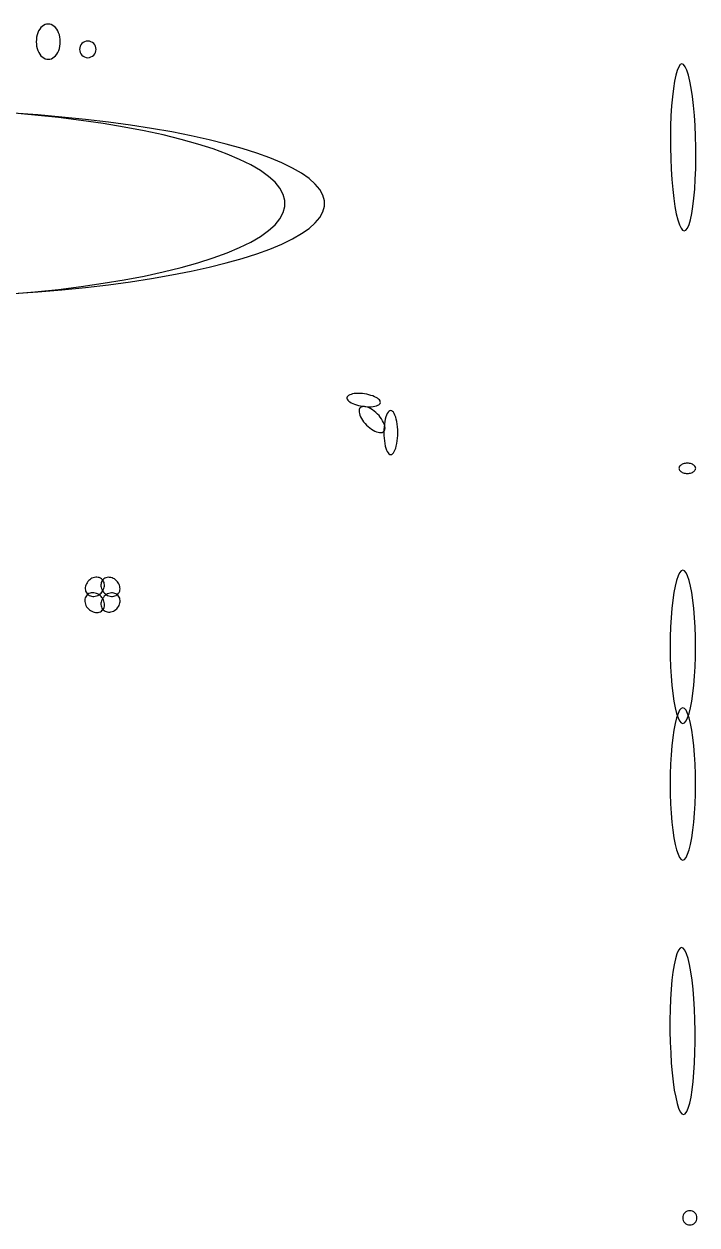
# Model space of a CAD drawing. Extents: x -292 to 292, y -205 to 211.
# Drawn here: x 225.4 to 292.4, y -35.7 to 83.8 of the extents above; entities that cross this region are included whole.
import ezdxf

# ---------------------------------------------------------------- set-up
doc = ezdxf.new("R2010")
doc.units = 0

msp = doc.modelspace()

# ---------------------------------------------------------------- linework, layer by layer
at = {"layer": 'CIRCLES'}
for p, q in [((230.95, 81.44), (230.93, 81.28)), ((230.93, 81.28), (230.95, 81.12)), ((230.99, 81.6), (230.95, 81.44)), ((231.07, 81.74), (230.99, 81.6)), ((231.17, 81.86), (231.07, 81.74)), ((231.3, 81.97), (231.17, 81.86)), ((231.44, 82.04), (231.3, 81.97)), ((231.6, 82.09), (231.44, 82.04)), ((231.76, 82.11), (231.6, 82.09)), ((231.92, 82.09), (231.76, 82.11)), ((232.07, 82.04), (231.92, 82.09)), ((232.22, 81.97), (232.07, 82.04)), ((232.34, 81.86), (232.22, 81.97)), ((232.44, 81.74), (232.34, 81.86)), ((232.52, 81.6), (232.44, 81.74)), ((232.57, 81.44), (232.52, 81.6)), ((232.58, 81.28), (232.57, 81.44)), ((232.57, 81.12), (232.58, 81.28)), ((230.95, 81.12), (230.99, 80.96)), ((230.99, 80.96), (231.07, 80.82)), ((231.07, 80.82), (231.17, 80.7)), ((231.17, 80.7), (231.3, 80.59)), ((231.3, 80.59), (231.44, 80.52)), ((231.44, 80.52), (231.6, 80.47)), ((231.6, 80.47), (231.76, 80.45)), ((231.76, 80.45), (231.92, 80.47)), ((231.92, 80.47), (232.07, 80.52)), ((232.07, 80.52), (232.22, 80.59)), ((232.22, 80.59), (232.34, 80.7)), ((232.34, 80.7), (232.44, 80.82)), ((232.44, 80.82), (232.52, 80.96)), ((232.52, 80.96), (232.57, 81.12)), ((291.13, -34.59), (291.06, -34.72)), ((291.21, -34.48), (291.13, -34.59)), ((291.32, -34.4), (291.21, -34.48)), ((291.45, -34.33), (291.32, -34.4)), ((291.58, -34.29), (291.45, -34.33)), ((291.72, -34.28), (291.58, -34.29)), ((291.86, -34.29), (291.72, -34.28)), ((291.99, -34.33), (291.86, -34.29)), ((292.12, -34.4), (291.99, -34.33)), ((292.22, -34.48), (292.12, -34.4)), ((292.31, -34.59), (292.22, -34.48)), ((292.38, -34.72), (292.31, -34.59)), ((291.02, -34.85), (291.01, -34.99)), ((291.01, -34.99), (291.02, -35.13)), ((291.06, -34.72), (291.02, -34.85)), ((291.02, -35.13), (291.06, -35.26)), ((291.06, -35.26), (291.13, -35.38)), ((291.13, -35.38), (291.21, -35.49)), ((291.21, -35.49), (291.32, -35.58)), ((291.32, -35.58), (291.45, -35.65)), ((291.45, -35.65), (291.58, -35.69)), ((291.58, -35.69), (291.72, -35.7)), ((291.72, -35.7), (291.86, -35.69)), ((291.86, -35.69), (291.99, -35.65)), ((291.99, -35.65), (292.12, -35.58)), ((292.12, -35.58), (292.22, -35.49)), ((292.22, -35.49), (292.31, -35.38)), ((292.31, -35.38), (292.38, -35.26)), ((292.42, -34.85), (292.38, -34.72)), ((292.38, -35.26), (292.42, -35.13)), ((292.43, -34.99), (292.42, -34.85)), ((292.42, -35.13), (292.43, -34.99))]:
    msp.add_line(p, q, dxfattribs=at)
at = {"layer": 'ELLIPSES'}
for p, q in [((227.35, 83.67), (227.21, 83.56)), ((227.5, 83.74), (227.35, 83.67)), ((227.65, 83.79), (227.5, 83.74)), ((227.81, 83.8), (227.65, 83.79)), ((227.97, 83.79), (227.81, 83.8)), ((228.12, 83.74), (227.97, 83.79)), ((228.27, 83.67), (228.12, 83.74)), ((228.41, 83.57), (228.27, 83.67)), ((226.66, 82.5), (226.63, 82.27)), ((226.71, 82.71), (226.66, 82.5)), ((226.78, 82.92), (226.71, 82.71)), ((226.86, 83.11), (226.78, 82.92)), ((226.97, 83.28), (226.86, 83.11)), ((227.08, 83.44), (226.97, 83.28)), ((227.21, 83.56), (227.08, 83.44)), ((228.54, 83.44), (228.41, 83.57)), ((228.66, 83.29), (228.54, 83.44)), ((228.76, 83.12), (228.66, 83.29)), ((228.85, 82.93), (228.76, 83.12)), ((228.92, 82.72), (228.85, 82.93)), ((228.97, 82.5), (228.92, 82.72)), ((229, 82.28), (228.97, 82.5)), ((226.63, 82.27), (226.62, 82.04)), ((226.62, 82.04), (226.63, 81.81)), ((226.63, 81.81), (226.66, 81.59)), ((226.66, 81.59), (226.71, 81.37)), ((226.71, 81.37), (226.78, 81.16)), ((228.86, 81.17), (228.92, 81.38)), ((228.92, 81.38), (228.97, 81.59)), ((228.97, 81.59), (229, 81.82)), ((229.01, 82.05), (229, 82.28)), ((229, 81.82), (229.01, 82.05)), ((226.78, 81.16), (226.87, 80.97)), ((226.87, 80.97), (226.97, 80.8)), ((226.97, 80.8), (227.09, 80.65)), ((227.09, 80.65), (227.22, 80.52)), ((227.22, 80.52), (227.36, 80.42)), ((227.36, 80.42), (227.51, 80.35)), ((227.51, 80.35), (227.66, 80.3)), ((227.66, 80.3), (227.82, 80.29)), ((227.82, 80.29), (227.98, 80.3)), ((227.98, 80.3), (228.13, 80.35)), ((228.13, 80.35), (228.28, 80.42)), ((228.28, 80.42), (228.42, 80.53)), ((228.42, 80.53), (228.55, 80.65)), ((228.55, 80.65), (228.67, 80.81)), ((228.67, 80.81), (228.77, 80.98)), ((228.77, 80.98), (228.86, 81.17)), ((290.46, 79.19), (290.32, 78.71)), ((290.61, 79.54), (290.46, 79.19)), ((290.77, 79.76), (290.61, 79.54)), ((290.93, 79.83), (290.77, 79.76)), ((291.1, 79.76), (290.93, 79.83)), ((291.26, 79.55), (291.1, 79.76)), ((291.43, 79.2), (291.26, 79.55)), ((291.58, 78.72), (291.43, 79.2)), ((290.19, 78.1), (290.08, 77.38)), ((290.32, 78.71), (290.19, 78.1)), ((291.73, 78.12), (291.58, 78.72)), ((291.86, 77.41), (291.73, 78.12)), ((289.98, 76.56), (289.9, 75.66)), ((290.08, 77.38), (289.98, 76.56)), ((291.98, 76.59), (291.86, 77.41)), ((292.09, 75.69), (291.98, 76.59)), ((289.9, 75.66), (289.84, 74.68)), ((292.17, 74.71), (292.09, 75.69)), ((226.48, 74.74), (224.08, 74.95)), ((226.48, 74.74), (224.08, 74.95)), ((226.78, 74.75), (224.31, 74.93)), ((226.78, 74.75), (224.31, 74.93)), ((228.82, 74.49), (226.48, 74.74)), ((228.82, 74.49), (226.48, 74.74)), ((229.18, 74.54), (226.78, 74.75)), ((229.18, 74.54), (226.78, 74.75)), ((231.09, 74.21), (228.82, 74.49)), ((231.09, 74.21), (228.82, 74.49)), ((231.53, 74.3), (229.18, 74.54)), ((231.53, 74.3), (229.18, 74.54)), ((233.27, 73.89), (231.09, 74.21)), ((233.27, 73.89), (231.09, 74.21)), ((233.8, 74.03), (231.53, 74.3)), ((233.8, 74.03), (231.53, 74.3)), ((289.84, 74.68), (289.8, 73.65)), ((292.24, 73.69), (292.17, 74.71)), ((235.37, 73.55), (233.27, 73.89)), ((235.37, 73.55), (233.27, 73.89)), ((236, 73.73), (233.8, 74.03)), ((236, 73.73), (233.8, 74.03)), ((237.37, 73.17), (235.37, 73.55)), ((237.37, 73.17), (235.37, 73.55)), ((238.11, 73.41), (236, 73.73)), ((238.11, 73.41), (236, 73.73)), ((239.26, 72.76), (237.37, 73.17)), ((239.26, 72.76), (237.37, 73.17)), ((240.13, 73.06), (238.11, 73.41)), ((240.13, 73.06), (238.11, 73.41)), ((242.04, 72.68), (240.13, 73.06)), ((242.04, 72.68), (240.13, 73.06)), ((289.8, 73.65), (289.78, 72.59)), ((292.29, 72.62), (292.24, 73.69)), ((241.04, 72.32), (239.26, 72.76)), ((241.04, 72.32), (239.26, 72.76)), ((242.7, 71.86), (241.04, 72.32)), ((242.7, 71.86), (241.04, 72.32)), ((243.85, 72.28), (242.04, 72.68)), ((243.85, 72.28), (242.04, 72.68)), ((244.23, 71.37), (242.7, 71.86)), ((244.23, 71.37), (242.7, 71.86)), ((245.55, 71.86), (243.85, 72.28)), ((245.55, 71.86), (243.85, 72.28)), ((247.12, 71.42), (245.55, 71.86)), ((247.12, 71.42), (245.55, 71.86)), ((289.78, 72.59), (289.79, 71.5)), ((292.31, 71.54), (292.29, 72.62)), ((245.62, 70.86), (244.23, 71.37)), ((245.62, 70.86), (244.23, 71.37)), ((246.88, 70.33), (245.62, 70.86)), ((246.88, 70.33), (245.62, 70.86)), ((248.58, 70.96), (247.12, 71.42)), ((248.58, 70.96), (247.12, 71.42)), ((249.9, 70.48), (248.58, 70.96)), ((249.9, 70.48), (248.58, 70.96)), ((289.79, 71.5), (289.81, 70.42)), ((292.32, 70.45), (292.31, 71.54)), ((247.99, 69.78), (246.88, 70.33)), ((247.99, 69.78), (246.88, 70.33)), ((248.94, 69.22), (247.99, 69.78)), ((248.94, 69.22), (247.99, 69.78)), ((251.08, 69.98), (249.9, 70.48)), ((251.08, 69.98), (249.9, 70.48)), ((252.13, 69.47), (251.08, 69.98)), ((252.13, 69.47), (251.08, 69.98)), ((253.03, 68.95), (252.13, 69.47)), ((253.03, 68.95), (252.13, 69.47)), ((289.81, 70.42), (289.86, 69.35)), ((289.86, 69.35), (289.93, 68.32)), ((292.26, 68.35), (292.3, 69.38)), ((292.3, 69.38), (292.32, 70.45)), ((249.75, 68.64), (248.94, 69.22)), ((249.75, 68.64), (248.94, 69.22)), ((250.4, 68.05), (249.75, 68.64)), ((250.4, 68.05), (249.75, 68.64)), ((253.79, 68.42), (253.03, 68.95)), ((253.79, 68.42), (253.03, 68.95)), ((254.4, 67.88), (253.79, 68.42)), ((254.4, 67.88), (253.79, 68.42)), ((289.93, 68.32), (290.02, 67.35)), ((292.2, 67.38), (292.26, 68.35)), ((250.89, 67.46), (250.4, 68.05)), ((250.89, 67.46), (250.4, 68.05)), ((251.21, 66.85), (250.89, 67.46)), ((251.21, 66.85), (250.89, 67.46)), ((254.86, 67.33), (254.4, 67.88)), ((254.86, 67.33), (254.4, 67.88)), ((255.17, 66.78), (254.86, 67.33)), ((255.17, 66.78), (254.86, 67.33)), ((290.02, 67.35), (290.12, 66.44)), ((292.12, 66.47), (292.2, 67.38)), ((251.38, 66.25), (251.21, 66.85)), ((251.38, 66.25), (251.21, 66.85)), ((251.38, 65.64), (251.38, 66.25)), ((251.38, 65.64), (251.38, 66.25)), ((255.32, 66.22), (255.17, 66.78)), ((255.32, 66.22), (255.17, 66.78)), ((255.32, 65.67), (255.32, 66.22)), ((255.32, 65.67), (255.32, 66.22)), ((290.12, 66.44), (290.24, 65.63)), ((292.03, 65.65), (292.12, 66.47)), ((250.89, 64.43), (251.21, 65.03)), ((250.89, 64.43), (251.21, 65.03)), ((251.21, 65.03), (251.38, 65.64)), ((251.21, 65.03), (251.38, 65.64)), ((254.4, 64.01), (254.86, 64.56)), ((254.4, 64.01), (254.86, 64.56)), ((254.86, 64.56), (255.17, 65.11)), ((254.86, 64.56), (255.17, 65.11)), ((255.17, 65.11), (255.32, 65.67)), ((255.17, 65.11), (255.32, 65.67)), ((290.24, 65.63), (290.37, 64.91)), ((290.37, 64.91), (290.52, 64.31)), ((291.78, 64.33), (291.91, 64.94)), ((291.91, 64.94), (292.03, 65.65)), ((249.75, 63.25), (250.4, 63.83)), ((249.75, 63.25), (250.4, 63.83)), ((250.4, 63.83), (250.89, 64.43)), ((250.4, 63.83), (250.89, 64.43)), ((253.03, 62.94), (253.79, 63.47)), ((253.03, 62.94), (253.79, 63.47)), ((253.79, 63.47), (254.4, 64.01)), ((253.79, 63.47), (254.4, 64.01)), ((290.52, 64.31), (290.68, 63.83)), ((290.68, 63.83), (290.84, 63.49)), ((290.84, 63.49), (291, 63.28)), ((291.33, 63.28), (291.49, 63.5)), ((291.49, 63.5), (291.64, 63.85)), ((291.64, 63.85), (291.78, 64.33)), ((247.99, 62.1), (248.94, 62.67)), ((247.99, 62.1), (248.94, 62.67)), ((248.94, 62.67), (249.75, 63.25)), ((248.94, 62.67), (249.75, 63.25)), ((251.08, 61.91), (252.13, 62.42)), ((251.08, 61.91), (252.13, 62.42)), ((252.13, 62.42), (253.03, 62.94)), ((252.13, 62.42), (253.03, 62.94)), ((291, 63.28), (291.17, 63.21)), ((291.17, 63.21), (291.33, 63.28)), ((244.23, 60.52), (245.62, 61.03)), ((244.23, 60.52), (245.62, 61.03)), ((245.62, 61.03), (246.88, 61.56)), ((245.62, 61.03), (246.88, 61.56)), ((246.88, 61.56), (247.99, 62.1)), ((246.88, 61.56), (247.99, 62.1)), ((248.58, 60.93), (249.9, 61.41)), ((248.58, 60.93), (249.9, 61.41)), ((249.9, 61.41), (251.08, 61.91)), ((249.9, 61.41), (251.08, 61.91)), ((241.04, 59.57), (242.7, 60.03)), ((241.04, 59.57), (242.7, 60.03)), ((242.7, 60.03), (244.23, 60.52)), ((242.7, 60.03), (244.23, 60.52)), ((243.85, 59.61), (245.55, 60.03)), ((243.85, 59.61), (245.55, 60.03)), ((245.55, 60.03), (247.12, 60.47)), ((245.55, 60.03), (247.12, 60.47)), ((247.12, 60.47), (248.58, 60.93)), ((247.12, 60.47), (248.58, 60.93)), ((235.37, 58.34), (237.37, 58.72)), ((235.37, 58.34), (237.37, 58.72)), ((237.37, 58.72), (239.26, 59.13)), ((237.37, 58.72), (239.26, 59.13)), ((238.11, 58.48), (240.13, 58.83)), ((238.11, 58.48), (240.13, 58.83)), ((239.26, 59.13), (241.04, 59.57)), ((239.26, 59.13), (241.04, 59.57)), ((240.13, 58.83), (242.04, 59.21)), ((240.13, 58.83), (242.04, 59.21)), ((242.04, 59.21), (243.85, 59.61)), ((242.04, 59.21), (243.85, 59.61)), ((226.48, 57.15), (228.82, 57.4)), ((226.48, 57.15), (228.82, 57.4)), ((228.82, 57.4), (231.09, 57.68)), ((228.82, 57.4), (231.09, 57.68)), ((229.18, 57.35), (231.53, 57.59)), ((229.18, 57.35), (231.53, 57.59)), ((231.09, 57.68), (233.27, 58)), ((231.09, 57.68), (233.27, 58)), ((231.53, 57.59), (233.8, 57.86)), ((231.53, 57.59), (233.8, 57.86)), ((233.27, 58), (235.37, 58.34)), ((233.27, 58), (235.37, 58.34)), ((233.8, 57.86), (236, 58.16)), ((233.8, 57.86), (236, 58.16)), ((236, 58.16), (238.11, 58.48)), ((236, 58.16), (238.11, 58.48)), ((224.08, 56.94), (226.48, 57.15)), ((224.08, 56.94), (226.48, 57.15)), ((224.31, 56.97), (226.78, 57.14)), ((224.31, 56.97), (226.78, 57.14)), ((226.78, 57.14), (229.18, 57.35)), ((226.78, 57.14), (229.18, 57.35)), ((257.59, 46.7), (257.57, 46.62)), ((257.57, 46.62), (257.57, 46.54)), ((257.65, 46.78), (257.59, 46.7)), ((257.73, 46.84), (257.65, 46.78)), ((257.84, 46.9), (257.73, 46.84)), ((257.97, 46.95), (257.84, 46.9)), ((258.12, 46.99), (257.97, 46.95)), ((258.29, 47.02), (258.12, 46.99)), ((258.48, 47.04), (258.29, 47.02)), ((258.68, 47.04), (258.48, 47.04)), ((258.89, 47.04), (258.68, 47.04)), ((259.11, 47.02), (258.89, 47.04)), ((259.32, 47), (259.11, 47.02)), ((259.54, 46.96), (259.32, 47)), ((259.75, 46.91), (259.54, 46.96)), ((259.95, 46.85), (259.75, 46.91)), ((260.14, 46.79), (259.95, 46.85)), ((260.32, 46.72), (260.14, 46.79)), ((260.47, 46.64), (260.32, 46.72)), ((260.61, 46.56), (260.47, 46.64)), ((257.57, 46.54), (257.6, 46.46)), ((257.6, 46.46), (257.66, 46.37)), ((257.66, 46.37), (257.75, 46.28)), ((257.75, 46.28), (257.86, 46.2)), ((257.86, 46.2), (257.99, 46.12)), ((257.99, 46.12), (258.15, 46.04)), ((258.15, 46.04), (258.32, 45.97)), ((258.32, 45.97), (258.51, 45.9)), ((258.51, 45.9), (258.71, 45.85)), ((258.71, 45.85), (258.92, 45.8)), ((258.79, 45.44), (258.77, 45.32)), ((258.83, 45.54), (258.79, 45.44)), ((258.89, 45.62), (258.83, 45.54)), ((258.97, 45.68), (258.89, 45.62)), ((258.92, 45.8), (259.14, 45.76)), ((259.07, 45.72), (258.97, 45.68)), ((259.19, 45.74), (259.07, 45.72)), ((259.14, 45.76), (259.36, 45.73)), ((259.32, 45.74), (259.19, 45.74)), ((259.46, 45.71), (259.32, 45.74)), ((259.36, 45.73), (259.57, 45.72)), ((259.62, 45.66), (259.46, 45.71)), ((259.57, 45.72), (259.78, 45.71)), ((259.78, 45.6), (259.62, 45.66)), ((259.78, 45.71), (259.99, 45.72)), ((259.95, 45.51), (259.78, 45.6)), ((260.12, 45.4), (259.95, 45.51)), ((259.99, 45.72), (260.17, 45.74)), ((260.17, 45.74), (260.34, 45.77)), ((260.34, 45.77), (260.5, 45.81)), ((260.5, 45.81), (260.63, 45.86)), ((260.72, 46.47), (260.61, 46.56)), ((260.63, 45.86), (260.73, 45.91)), ((260.8, 46.39), (260.72, 46.47)), ((260.73, 45.91), (260.82, 45.98)), ((260.86, 46.3), (260.8, 46.39)), ((260.82, 45.98), (260.87, 46.05)), ((260.89, 46.21), (260.86, 46.3)), ((260.87, 46.05), (260.9, 46.13)), ((260.9, 46.13), (260.89, 46.21)), ((258.77, 45.32), (258.77, 45.19)), ((258.77, 45.19), (258.8, 45.05)), ((258.8, 45.05), (258.85, 44.89)), ((258.85, 44.89), (258.91, 44.73)), ((258.91, 44.73), (259, 44.56)), ((259, 44.56), (259.11, 44.39)), ((259.11, 44.39), (259.23, 44.22)), ((259.23, 44.22), (259.37, 44.06)), ((260.29, 45.28), (260.12, 45.4)), ((260.45, 45.14), (260.29, 45.28)), ((260.61, 44.99), (260.45, 45.14)), ((260.76, 44.83), (260.61, 44.99)), ((260.89, 44.67), (260.76, 44.83)), ((261.02, 44.5), (260.89, 44.67)), ((261.12, 44.33), (261.02, 44.5)), ((261.21, 44.16), (261.12, 44.33)), ((261.33, 44.24), (261.29, 43.98)), ((261.38, 44.48), (261.33, 44.24)), ((261.44, 44.7), (261.38, 44.48)), ((261.51, 44.88), (261.44, 44.7)), ((261.58, 45.04), (261.51, 44.88)), ((261.67, 45.17), (261.58, 45.04)), ((261.75, 45.26), (261.67, 45.17)), ((261.84, 45.32), (261.75, 45.26)), ((261.93, 45.34), (261.84, 45.32)), ((262.02, 45.32), (261.93, 45.34)), ((262.11, 45.26), (262.02, 45.32)), ((262.2, 45.17), (262.11, 45.26)), ((262.28, 45.04), (262.2, 45.17)), ((262.35, 44.88), (262.28, 45.04)), ((262.42, 44.69), (262.35, 44.88)), ((262.48, 44.48), (262.42, 44.69)), ((262.53, 44.24), (262.48, 44.48)), ((262.57, 43.98), (262.53, 44.24)), ((259.37, 44.06), (259.52, 43.9)), ((259.52, 43.9), (259.67, 43.75)), ((259.67, 43.75), (259.84, 43.61)), ((259.84, 43.61), (260.01, 43.49)), ((260.01, 43.49), (260.18, 43.39)), ((260.18, 43.39), (260.34, 43.3)), ((260.34, 43.3), (260.51, 43.23)), ((260.51, 43.23), (260.66, 43.18)), ((260.66, 43.18), (260.81, 43.15)), ((260.81, 43.15), (260.94, 43.15)), ((260.94, 43.15), (261.06, 43.17)), ((261.06, 43.17), (261.16, 43.21)), ((261.16, 43.21), (261.24, 43.27)), ((261.28, 44), (261.21, 44.16)), ((261.26, 43.71), (261.24, 43.43)), ((261.24, 43.43), (261.24, 43.15)), ((261.24, 43.27), (261.3, 43.35)), ((261.24, 43.15), (261.24, 42.86)), ((261.29, 43.98), (261.26, 43.71)), ((261.33, 43.85), (261.28, 44)), ((261.3, 43.35), (261.34, 43.45)), ((261.35, 43.7), (261.33, 43.85)), ((261.34, 43.45), (261.36, 43.57)), ((261.36, 43.57), (261.35, 43.7)), ((262.6, 43.71), (262.57, 43.98)), ((262.62, 43.43), (262.6, 43.71)), ((262.62, 43.15), (262.62, 43.43)), ((262.62, 42.86), (262.62, 43.15)), ((261.24, 42.86), (261.26, 42.58)), ((261.26, 42.58), (261.29, 42.31)), ((261.29, 42.31), (261.33, 42.05)), ((261.33, 42.05), (261.38, 41.81)), ((262.48, 41.81), (262.53, 42.05)), ((262.53, 42.05), (262.57, 42.31)), ((262.57, 42.31), (262.6, 42.58)), ((262.6, 42.58), (262.62, 42.86)), ((261.38, 41.81), (261.44, 41.6)), ((261.44, 41.6), (261.51, 41.41)), ((261.51, 41.41), (261.58, 41.25)), ((261.58, 41.25), (261.67, 41.13)), ((261.67, 41.13), (261.75, 41.03)), ((261.75, 41.03), (261.84, 40.98)), ((261.84, 40.98), (261.93, 40.96)), ((261.93, 40.96), (262.02, 40.98)), ((262.02, 40.98), (262.11, 41.03)), ((262.11, 41.03), (262.19, 41.12)), ((262.19, 41.12), (262.28, 41.25)), ((262.28, 41.25), (262.35, 41.41)), ((262.35, 41.41), (262.42, 41.6)), ((262.42, 41.6), (262.48, 41.81)), ((290.64, 39.66), (290.63, 39.59)), ((290.63, 39.59), (290.64, 39.53)), ((290.66, 39.72), (290.64, 39.66)), ((290.64, 39.53), (290.66, 39.46)), ((290.7, 39.79), (290.66, 39.72)), ((290.66, 39.46), (290.7, 39.4)), ((290.74, 39.85), (290.7, 39.79)), ((290.81, 39.9), (290.74, 39.85)), ((290.88, 39.95), (290.81, 39.9)), ((290.96, 39.99), (290.88, 39.95)), ((291.05, 40.03), (290.96, 39.99)), ((291.15, 40.06), (291.05, 40.03)), ((291.25, 40.08), (291.15, 40.06)), ((291.36, 40.09), (291.25, 40.08)), ((291.47, 40.1), (291.36, 40.09)), ((291.57, 40.09), (291.47, 40.1)), ((291.68, 40.08), (291.57, 40.09)), ((291.78, 40.06), (291.68, 40.08)), ((291.88, 40.03), (291.78, 40.06)), ((291.97, 39.99), (291.88, 40.03)), ((292.05, 39.95), (291.97, 39.99)), ((292.12, 39.9), (292.05, 39.95)), ((292.19, 39.85), (292.12, 39.9)), ((292.23, 39.79), (292.19, 39.85)), ((292.27, 39.72), (292.23, 39.79)), ((292.23, 39.4), (292.27, 39.46)), ((292.29, 39.66), (292.27, 39.72)), ((292.27, 39.46), (292.29, 39.53)), ((292.3, 39.59), (292.29, 39.66)), ((292.29, 39.53), (292.3, 39.59)), ((290.7, 39.4), (290.74, 39.34)), ((290.74, 39.34), (290.81, 39.28)), ((290.81, 39.28), (290.88, 39.23)), ((290.88, 39.23), (290.96, 39.19)), ((290.96, 39.19), (291.05, 39.15)), ((291.05, 39.15), (291.15, 39.12)), ((291.15, 39.12), (291.25, 39.1)), ((291.25, 39.1), (291.36, 39.09)), ((291.36, 39.09), (291.47, 39.09)), ((291.47, 39.09), (291.57, 39.09)), ((291.57, 39.09), (291.68, 39.1)), ((291.68, 39.1), (291.78, 39.12)), ((291.78, 39.12), (291.88, 39.15)), ((291.88, 39.15), (291.97, 39.19)), ((291.97, 39.19), (292.05, 39.23)), ((292.05, 39.23), (292.12, 39.28)), ((292.12, 39.28), (292.19, 39.34)), ((292.19, 39.34), (292.23, 39.4)), ((232.3, 28.7), (232.17, 28.65)), ((232.42, 28.73), (232.3, 28.7)), ((232.55, 28.75), (232.42, 28.73)), ((232.67, 28.75), (232.55, 28.75)), ((232.79, 28.74), (232.67, 28.75)), ((232.9, 28.71), (232.79, 28.74)), ((233.01, 28.66), (232.9, 28.71)), ((233.56, 28.7), (233.46, 28.66)), ((233.68, 28.73), (233.56, 28.7)), ((233.8, 28.75), (233.68, 28.73)), ((233.92, 28.74), (233.8, 28.75)), ((234.04, 28.73), (233.92, 28.74)), ((234.17, 28.69), (234.04, 28.73)), ((234.29, 28.64), (234.17, 28.69)), ((290.54, 28.88), (290.39, 28.43)), ((290.69, 29.2), (290.54, 28.88)), ((290.86, 29.39), (290.69, 29.2)), ((291.02, 29.46), (290.86, 29.39)), ((291.19, 29.39), (291.02, 29.46)), ((291.35, 29.2), (291.19, 29.39)), ((291.5, 28.88), (291.35, 29.2)), ((291.65, 28.43), (291.5, 28.88)), ((231.52, 27.85), (231.5, 27.72)), ((231.5, 27.72), (231.5, 27.6)), ((231.5, 27.6), (231.51, 27.48)), ((231.56, 27.97), (231.52, 27.85)), ((231.61, 28.09), (231.56, 27.97)), ((231.68, 28.21), (231.61, 28.09)), ((231.76, 28.32), (231.68, 28.21)), ((231.85, 28.42), (231.76, 28.32)), ((231.95, 28.51), (231.85, 28.42)), ((232.06, 28.58), (231.95, 28.51)), ((232.17, 28.65), (232.06, 28.58)), ((233.11, 28.6), (233.01, 28.66)), ((233.07, 28.11), (233.06, 27.99)), ((233.06, 27.99), (233.06, 27.87)), ((233.06, 27.87), (233.08, 27.75)), ((233.1, 28.23), (233.07, 28.11)), ((233.08, 27.75), (233.12, 27.62)), ((233.14, 28.34), (233.1, 28.23)), ((233.19, 28.52), (233.11, 28.6)), ((233.12, 27.62), (233.17, 27.5)), ((233.2, 28.43), (233.14, 28.34)), ((233.17, 27.5), (233.23, 27.39)), ((233.27, 28.44), (233.19, 28.52)), ((233.27, 28.52), (233.2, 28.43)), ((233.24, 27.39), (233.3, 27.5)), ((233.36, 28.59), (233.27, 28.52)), ((233.33, 28.34), (233.27, 28.44)), ((233.3, 27.5), (233.35, 27.62)), ((233.37, 28.23), (233.33, 28.34)), ((233.35, 27.62), (233.39, 27.75)), ((233.46, 28.66), (233.36, 28.59)), ((233.4, 28.12), (233.37, 28.23)), ((233.39, 27.75), (233.41, 27.87)), ((233.41, 28), (233.4, 28.12)), ((233.41, 27.87), (233.41, 28)), ((234.41, 28.58), (234.29, 28.64)), ((234.52, 28.5), (234.41, 28.58)), ((234.62, 28.41), (234.52, 28.5)), ((234.71, 28.31), (234.62, 28.41)), ((234.79, 28.2), (234.71, 28.31)), ((234.86, 28.09), (234.79, 28.2)), ((234.91, 27.97), (234.86, 28.09)), ((234.94, 27.84), (234.91, 27.97)), ((234.96, 27.72), (234.94, 27.84)), ((234.95, 27.48), (234.97, 27.6)), ((234.97, 27.6), (234.96, 27.72)), ((290.25, 27.88), (290.13, 27.22)), ((290.39, 28.43), (290.25, 27.88)), ((291.79, 27.88), (291.65, 28.43)), ((291.92, 27.22), (291.79, 27.88)), ((231.47, 26.58), (231.46, 26.45)), ((231.46, 26.45), (231.46, 26.33)), ((231.46, 26.33), (231.48, 26.2)), ((231.5, 26.7), (231.47, 26.58)), ((231.55, 26.8), (231.5, 26.7)), ((231.51, 27.48), (231.54, 27.36)), ((231.54, 27.36), (231.59, 27.26)), ((231.61, 26.9), (231.55, 26.8)), ((231.59, 27.26), (231.65, 27.16)), ((231.68, 26.99), (231.61, 26.9)), ((231.65, 27.16), (231.72, 27.07)), ((231.77, 27.07), (231.68, 26.99)), ((231.72, 27.07), (231.81, 27)), ((231.87, 27.13), (231.77, 27.07)), ((231.81, 27), (231.9, 26.94)), ((231.98, 27.17), (231.87, 27.13)), ((231.9, 26.94), (232.01, 26.89)), ((232.1, 27.2), (231.98, 27.17)), ((232.01, 26.89), (232.12, 26.86)), ((232.22, 27.21), (232.1, 27.2)), ((232.12, 26.86), (232.24, 26.84)), ((232.35, 27.21), (232.22, 27.21)), ((232.24, 26.84), (232.37, 26.85)), ((232.48, 27.18), (232.35, 27.21)), ((232.37, 26.85), (232.49, 26.86)), ((232.61, 27.15), (232.48, 27.18)), ((232.49, 26.86), (232.62, 26.9)), ((232.73, 27.09), (232.61, 27.15)), ((232.62, 26.9), (232.74, 26.95)), ((232.85, 27.02), (232.73, 27.09)), ((232.74, 26.95), (232.86, 27.01)), ((232.97, 26.94), (232.85, 27.02)), ((232.86, 27.01), (232.97, 27.09)), ((232.97, 27.09), (233.07, 27.18)), ((233.07, 26.85), (232.97, 26.94)), ((233.07, 27.18), (233.16, 27.28)), ((233.16, 26.74), (233.07, 26.85)), ((233.12, 26.41), (233.08, 26.28)), ((233.17, 26.53), (233.12, 26.41)), ((233.16, 27.28), (233.24, 27.39)), ((233.24, 26.63), (233.16, 26.74)), ((233.23, 26.65), (233.17, 26.53)), ((233.23, 27.39), (233.31, 27.28)), ((233.31, 26.75), (233.23, 26.65)), ((233.31, 26.5), (233.24, 26.63)), ((233.31, 27.28), (233.41, 27.18)), ((233.4, 26.86), (233.31, 26.75)), ((233.36, 26.38), (233.31, 26.5)), ((233.4, 26.25), (233.36, 26.38)), ((233.5, 26.95), (233.4, 26.86)), ((233.41, 27.18), (233.51, 27.09)), ((233.61, 27.02), (233.5, 26.95)), ((233.51, 27.09), (233.62, 27.01)), ((233.73, 27.09), (233.61, 27.02)), ((233.62, 27.01), (233.73, 26.95)), ((233.85, 27.14), (233.73, 27.09)), ((233.73, 26.95), (233.86, 26.9)), ((233.97, 27.17), (233.85, 27.14)), ((233.86, 26.9), (233.98, 26.86)), ((234.1, 27.19), (233.97, 27.17)), ((233.98, 26.86), (234.1, 26.85)), ((234.22, 27.19), (234.1, 27.19)), ((234.1, 26.85), (234.23, 26.84)), ((234.34, 27.18), (234.22, 27.19)), ((234.23, 26.84), (234.35, 26.86)), ((234.46, 27.15), (234.34, 27.18)), ((234.35, 26.86), (234.46, 26.89)), ((234.56, 27.1), (234.46, 27.15)), ((234.46, 26.89), (234.57, 26.94)), ((234.66, 27.04), (234.56, 27.1)), ((234.57, 26.94), (234.66, 27)), ((234.66, 27), (234.75, 27.07)), ((234.75, 26.97), (234.66, 27.04)), ((234.75, 27.07), (234.82, 27.16)), ((234.82, 26.88), (234.75, 26.97)), ((234.82, 27.16), (234.88, 27.25)), ((234.88, 26.78), (234.82, 26.88)), ((234.88, 27.25), (234.93, 27.36)), ((234.93, 26.68), (234.88, 26.78)), ((234.93, 27.36), (234.95, 27.48)), ((234.96, 26.56), (234.93, 26.68)), ((234.95, 26.19), (234.97, 26.32)), ((234.97, 26.44), (234.96, 26.56)), ((234.97, 26.32), (234.97, 26.44)), ((290.02, 26.47), (289.92, 25.64)), ((290.13, 27.22), (290.02, 26.47)), ((292.02, 26.47), (291.92, 27.22)), ((292.12, 25.64), (292.02, 26.47)), ((231.48, 26.2), (231.52, 26.07)), ((231.52, 26.07), (231.57, 25.94)), ((231.57, 25.94), (231.64, 25.82)), ((231.64, 25.82), (231.72, 25.71)), ((231.72, 25.71), (231.81, 25.6)), ((231.81, 25.6), (231.92, 25.51)), ((231.92, 25.51), (232.03, 25.43)), ((232.03, 25.43), (232.15, 25.36)), ((232.15, 25.36), (232.28, 25.3)), ((232.28, 25.3), (232.4, 25.27)), ((232.4, 25.27), (232.53, 25.24)), ((232.53, 25.24), (232.66, 25.24)), ((232.66, 25.24), (232.78, 25.25)), ((232.78, 25.25), (232.9, 25.28)), ((232.9, 25.28), (233.01, 25.32)), ((233.01, 25.32), (233.11, 25.38)), ((233.08, 26.28), (233.06, 26.16)), ((233.06, 26.16), (233.06, 26.03)), ((233.06, 26.03), (233.08, 25.91)), ((233.08, 25.91), (233.11, 25.8)), ((233.11, 25.8), (233.15, 25.69)), ((233.11, 25.38), (233.2, 25.46)), ((233.15, 25.69), (233.21, 25.59)), ((233.2, 25.46), (233.27, 25.55)), ((233.21, 25.59), (233.29, 25.51)), ((233.27, 25.55), (233.34, 25.64)), ((233.29, 25.51), (233.37, 25.43)), ((233.34, 25.64), (233.38, 25.75)), ((233.37, 25.43), (233.47, 25.37)), ((233.38, 25.75), (233.41, 25.87)), ((233.42, 26.12), (233.4, 26.25)), ((233.41, 25.87), (233.42, 25.99)), ((233.42, 25.99), (233.42, 26.12)), ((233.47, 25.37), (233.58, 25.33)), ((233.58, 25.33), (233.69, 25.3)), ((233.69, 25.3), (233.81, 25.28)), ((233.81, 25.28), (233.94, 25.29)), ((233.94, 25.29), (234.06, 25.3)), ((234.06, 25.3), (234.19, 25.34)), ((234.19, 25.34), (234.31, 25.39)), ((234.31, 25.39), (234.42, 25.45)), ((234.42, 25.45), (234.53, 25.53)), ((234.53, 25.53), (234.63, 25.62)), ((234.63, 25.62), (234.72, 25.72)), ((234.72, 25.72), (234.8, 25.83)), ((234.8, 25.83), (234.87, 25.95)), ((234.87, 25.95), (234.92, 26.07)), ((234.92, 26.07), (234.95, 26.19)), ((289.92, 25.64), (289.85, 24.74)), ((292.19, 24.74), (292.12, 25.64)), ((289.85, 24.74), (289.8, 23.8)), ((292.24, 23.8), (292.19, 24.74)), ((289.77, 22.82), (289.76, 21.82)), ((289.8, 23.8), (289.77, 22.82)), ((292.28, 22.82), (292.24, 23.8)), ((292.29, 21.82), (292.28, 22.82)), ((289.76, 21.82), (289.77, 20.83)), ((292.28, 20.83), (292.29, 21.82)), ((289.77, 20.83), (289.8, 19.85)), ((292.24, 19.85), (292.28, 20.83)), ((289.8, 19.85), (289.85, 18.9)), ((292.19, 18.9), (292.24, 19.85)), ((289.85, 18.9), (289.92, 18.01)), ((289.92, 18.01), (290.02, 17.18)), ((292.02, 17.18), (292.12, 18.01)), ((292.12, 18.01), (292.19, 18.9)), ((290.02, 17.18), (290.13, 16.42)), ((291.92, 16.42), (292.02, 17.18)), ((290.13, 16.42), (290.25, 15.77)), ((290.25, 15.77), (290.39, 15.21)), ((290.86, 15.7), (290.69, 15.51)), ((291.02, 15.77), (290.86, 15.7)), ((291.19, 15.7), (291.02, 15.77)), ((291.35, 15.51), (291.19, 15.7)), ((291.65, 15.21), (291.79, 15.77)), ((291.79, 15.77), (291.92, 16.42)), ((290.39, 14.75), (290.25, 14.2)), ((290.39, 15.21), (290.54, 14.77)), ((290.54, 15.19), (290.39, 14.75)), ((290.69, 15.51), (290.54, 15.19)), ((290.54, 14.77), (290.69, 14.45)), ((290.69, 14.45), (290.86, 14.25)), ((291.19, 14.25), (291.35, 14.45)), ((291.5, 15.19), (291.35, 15.51)), ((291.35, 14.45), (291.5, 14.77)), ((291.5, 14.77), (291.65, 15.21)), ((291.65, 14.75), (291.5, 15.19)), ((291.79, 14.2), (291.65, 14.75)), ((290.13, 13.55), (290.02, 12.8)), ((290.25, 14.2), (290.13, 13.55)), ((290.86, 14.25), (291.02, 14.19)), ((291.02, 14.19), (291.19, 14.25)), ((291.92, 13.55), (291.79, 14.2)), ((292.02, 12.8), (291.92, 13.55)), ((289.92, 11.98), (289.85, 11.09)), ((290.02, 12.8), (289.92, 11.98)), ((292.12, 11.98), (292.02, 12.8)), ((292.19, 11.09), (292.12, 11.98)), ((289.85, 11.09), (289.8, 10.15)), ((292.24, 10.15), (292.19, 11.09)), ((289.8, 10.15), (289.77, 9.17)), ((292.28, 9.17), (292.24, 10.15)), ((289.77, 9.17), (289.75, 8.18)), ((292.29, 8.18), (292.28, 9.17)), ((289.75, 8.18), (289.77, 7.19)), ((289.77, 7.19), (289.8, 6.22)), ((292.24, 6.22), (292.28, 7.19)), ((292.28, 7.19), (292.29, 8.18)), ((289.8, 6.22), (289.85, 5.28)), ((292.19, 5.28), (292.24, 6.22)), ((289.85, 5.28), (289.92, 4.39)), ((292.12, 4.39), (292.19, 5.28)), ((289.92, 4.39), (290.02, 3.57)), ((292.02, 3.57), (292.12, 4.39)), ((290.02, 3.57), (290.13, 2.82)), ((290.13, 2.82), (290.25, 2.17)), ((291.79, 2.17), (291.92, 2.82)), ((291.92, 2.82), (292.02, 3.57)), ((290.25, 2.17), (290.39, 1.62)), ((290.39, 1.62), (290.54, 1.18)), ((291.5, 1.18), (291.65, 1.62)), ((291.65, 1.62), (291.79, 2.17)), ((290.54, 1.18), (290.69, 0.86)), ((290.69, 0.86), (290.86, 0.66)), ((290.86, 0.66), (291.02, 0.6)), ((291.02, 0.6), (291.19, 0.66)), ((291.19, 0.66), (291.35, 0.86)), ((291.35, 0.86), (291.5, 1.18)), ((290.74, -8.16), (290.58, -8.37)), ((290.9, -8.09), (290.74, -8.16)), ((291.07, -8.15), (290.9, -8.09)), ((291.23, -8.37), (291.07, -8.15)), ((291.39, -8.71), (291.23, -8.37)), ((290.29, -9.21), (290.16, -9.81)), ((290.43, -8.72), (290.29, -9.21)), ((290.58, -8.37), (290.43, -8.72)), ((291.54, -9.19), (291.39, -8.71)), ((291.69, -9.79), (291.54, -9.19)), ((290.04, -10.53), (289.94, -11.35)), ((290.16, -9.81), (290.04, -10.53)), ((291.82, -10.51), (291.69, -9.79)), ((291.94, -11.33), (291.82, -10.51)), ((289.94, -11.35), (289.86, -12.25)), ((292.04, -12.23), (291.94, -11.33)), ((289.86, -12.25), (289.8, -13.23)), ((292.12, -13.2), (292.04, -12.23)), ((289.76, -14.26), (289.74, -15.33)), ((289.8, -13.23), (289.76, -14.26)), ((292.19, -14.23), (292.12, -13.2)), ((292.23, -15.3), (292.19, -14.23)), ((289.74, -15.33), (289.74, -16.41)), ((292.25, -16.38), (292.23, -15.3)), ((289.74, -16.41), (289.76, -17.5)), ((292.25, -17.47), (292.25, -16.38)), ((289.76, -17.5), (289.81, -18.56)), ((292.23, -18.53), (292.25, -17.47)), ((289.81, -18.56), (289.87, -19.59)), ((292.19, -19.56), (292.23, -18.53)), ((289.87, -19.59), (289.95, -20.56)), ((292.13, -20.54), (292.19, -19.56)), ((289.95, -20.56), (290.06, -21.47)), ((290.06, -21.47), (290.17, -22.28)), ((291.95, -22.26), (292.05, -21.44)), ((292.05, -21.44), (292.13, -20.54)), ((290.17, -22.28), (290.31, -23)), ((291.84, -22.98), (291.95, -22.26)), ((290.31, -23), (290.45, -23.6)), ((290.45, -23.6), (290.6, -24.08)), ((291.56, -24.07), (291.71, -23.59)), ((291.71, -23.59), (291.84, -22.98)), ((290.6, -24.08), (290.76, -24.43)), ((290.76, -24.43), (290.93, -24.64)), ((290.93, -24.64), (291.09, -24.71)), ((291.09, -24.71), (291.25, -24.63)), ((291.25, -24.63), (291.41, -24.42)), ((291.41, -24.42), (291.56, -24.07))]:
    msp.add_line(p, q, dxfattribs=at)

doc.saveas('drawing.dxf')
